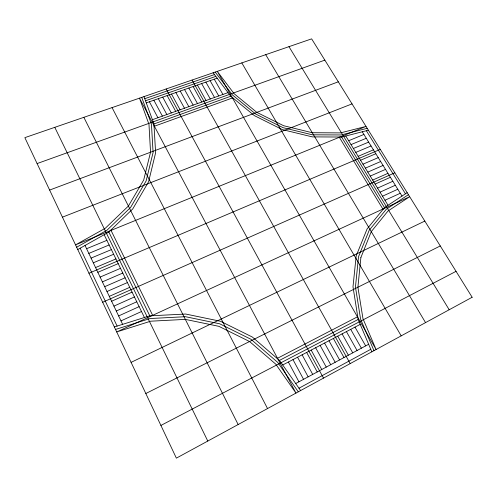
<?xml version="1.0" encoding="UTF-8"?>
<svg xmlns="http://www.w3.org/2000/svg" width="497" height="497" viewBox="0 0 497 497"><rect width="100%" height="100%" fill="white"/><g stroke="black" fill="none" stroke-linecap="round" stroke-linejoin="round"><path stroke-width="0.75" d="M408.428 194.687L386.293 209.256L369.184 230.279L358.53 256.719L355.448 287.017L360.586 319.136L373.961 350.671M407.186 192.681L384.585 207.504L367.103 228.924L356.187 255.88L352.994 286.8L358.2 319.602L371.831 351.826M77.756 249.55L108.719 232.155L132.755 208.92L148.578 181.803L155.617 152.809L153.915 123.84L143.987 96.611M76.65 247.208L106.998 230.21L130.581 207.485L146.13 180.927L153.082 152.511L151.448 124.107L141.738 97.381M298.983 388.213L370.762 349.304M295.709 383.541L368.637 344.278M160.91 425.432L456.047 271.337M282.706 364.991L360.219 324.379M279.438 360.406L358.175 319.441M277.177 358.449L357.734 316.676M145.82 393.518L440.274 245.947M131.09 362.363L424.823 221.072M120.976 320.888L141.502 311.507M384.976 200.26L400.278 193.265M118.621 315.943L139.129 306.637M382.497 196.197L397.793 189.251M116.279 311.023L136.768 301.785M380.031 192.146L395.32 185.251M113.937 306.115L134.42 296.951M377.565 188.108L392.86 181.268M111.614 301.232L132.078 292.13M375.111 184.089L390.4 177.292M102.668 302.244L394.835 172.801M109.29 296.367L129.742 287.334M372.669 180.082L387.952 173.335M106.985 291.515L127.418 282.557M370.234 176.087L385.517 169.384M104.681 286.688L125.101 277.798M367.805 172.105L383.081 165.451M102.388 281.88L122.796 273.052M365.382 168.135L380.659 161.531M100.108 277.084L120.498 268.33M362.972 164.184L378.242 157.624M97.828 272.313L118.205 263.621M360.567 160.239L375.831 153.728M88.951 273.226L380.286 149.38M95.567 267.56L115.925 258.931M358.169 156.313L373.433 149.845M93.306 262.82L113.651 254.259M355.777 152.399L371.042 145.975M91.057 258.105L111.39 249.606M353.398 148.491L368.656 142.117M88.82 253.402L109.135 244.971M351.025 144.602L366.283 138.272M86.59 248.717L106.886 240.355M348.664 140.726L363.916 134.445M62.442 217.158L352.031 103.892M49.632 190.065L338.308 81.8M153.921 123.983L230.807 96.244M154.064 126.344L232.764 97.853M37.101 163.569L324.845 60.125M152.411 119.709L228.036 92.616M146.261 102.86L217.17 78.172M144.745 98.692L214.474 74.581M145.503 100.773L215.822 76.376M114.347 326.951L149.64 315.856L185.679 314.036L220.525 321.279L252.37 337.053L279.575 360.524L300.629 390.555M115.528 329.449L150.137 318.527L185.505 316.707L219.711 323.802L250.973 339.283L277.661 362.332L298.306 391.822M367.202 128.313L341.104 134.967L312.278 134.805L282.986 127.654L255.613 113.993L232.416 94.927L215.207 72.077M368.383 130.214L341.737 137.035L312.29 136.886L282.358 129.593L254.389 115.633L230.689 96.151L213.126 72.792M366.345 130.73L405.465 193.811M362.263 131.78L402.011 196.073M345.775 135.998L388.02 205.249M288.968 46.662L449.189 309.749M341.594 137.029L384.498 207.603M339.171 137.023L383.075 209.355M265.709 54.676L425.544 322.609M241.815 62.908L401.191 335.86M214.263 79.185L222.929 94.449M355.007 327.113L365.662 345.881M210.076 80.638L218.736 95.952M350.72 329.356L361.369 348.186M205.87 82.104L214.518 97.462M346.415 331.611L357.057 350.509M201.645 83.577L210.287 98.978M342.085 333.878L352.727 352.845M197.402 85.055L206.031 100.5M337.736 336.158L348.372 355.187M192.066 80.048L350.211 363.587M193.14 86.54L201.763 102.028M333.363 338.451L343.992 357.542M188.854 88.031L197.471 103.569M328.971 340.749L339.594 359.915M184.549 89.528L193.159 105.115M324.553 343.067L335.171 362.294M180.225 91.032L188.823 106.669M320.111 345.39L330.722 364.686M175.882 92.548L184.474 108.228M315.645 347.732L326.256 367.097M171.521 94.063L180.1 109.794M311.159 350.081L321.758 369.513M166.147 88.975L323.522 378.105M167.135 95.592L175.702 111.365M306.649 352.441L317.241 371.942M162.73 97.126L171.291 112.949M302.12 354.821L312.706 374.39M158.307 98.667L166.855 114.534M297.56 357.206L308.14 376.844M153.859 100.214L162.395 116.13M292.981 359.604L303.555 379.317M149.392 101.767L157.922 117.739M288.372 362.015L298.939 381.802M112.067 107.607L267.535 408.559M83.844 117.329L238.15 424.537M110.868 230.074L152.834 315.694M108.843 232.037L149.814 315.85M54.782 127.338L207.783 441.056M104.146 234.721L144.416 317.502M85.037 245.462L122.629 324.348M80.191 248.183L117.112 326.082M360.878 257.558L357.902 287.229L362.972 318.67L376.092 349.509L217.282 71.363L234.13 93.709L256.837 112.353L283.613 125.716L312.265 132.724L340.47 132.898L366.022 126.412L75.544 244.872L105.271 228.272L128.406 206.044L143.683 180.057L150.541 152.219L148.982 124.368L139.489 98.157L295.976 393.09L275.748 364.139L249.569 341.52L218.891 326.336L185.338 319.385L150.641 321.199L116.708 331.946L409.677 196.694L388.002 211.001L371.271 231.639L360.878 257.558M472.15 297.262L176.373 458.141L24.85 137.65L311.631 38.859L472.15 297.262"/></g></svg>
